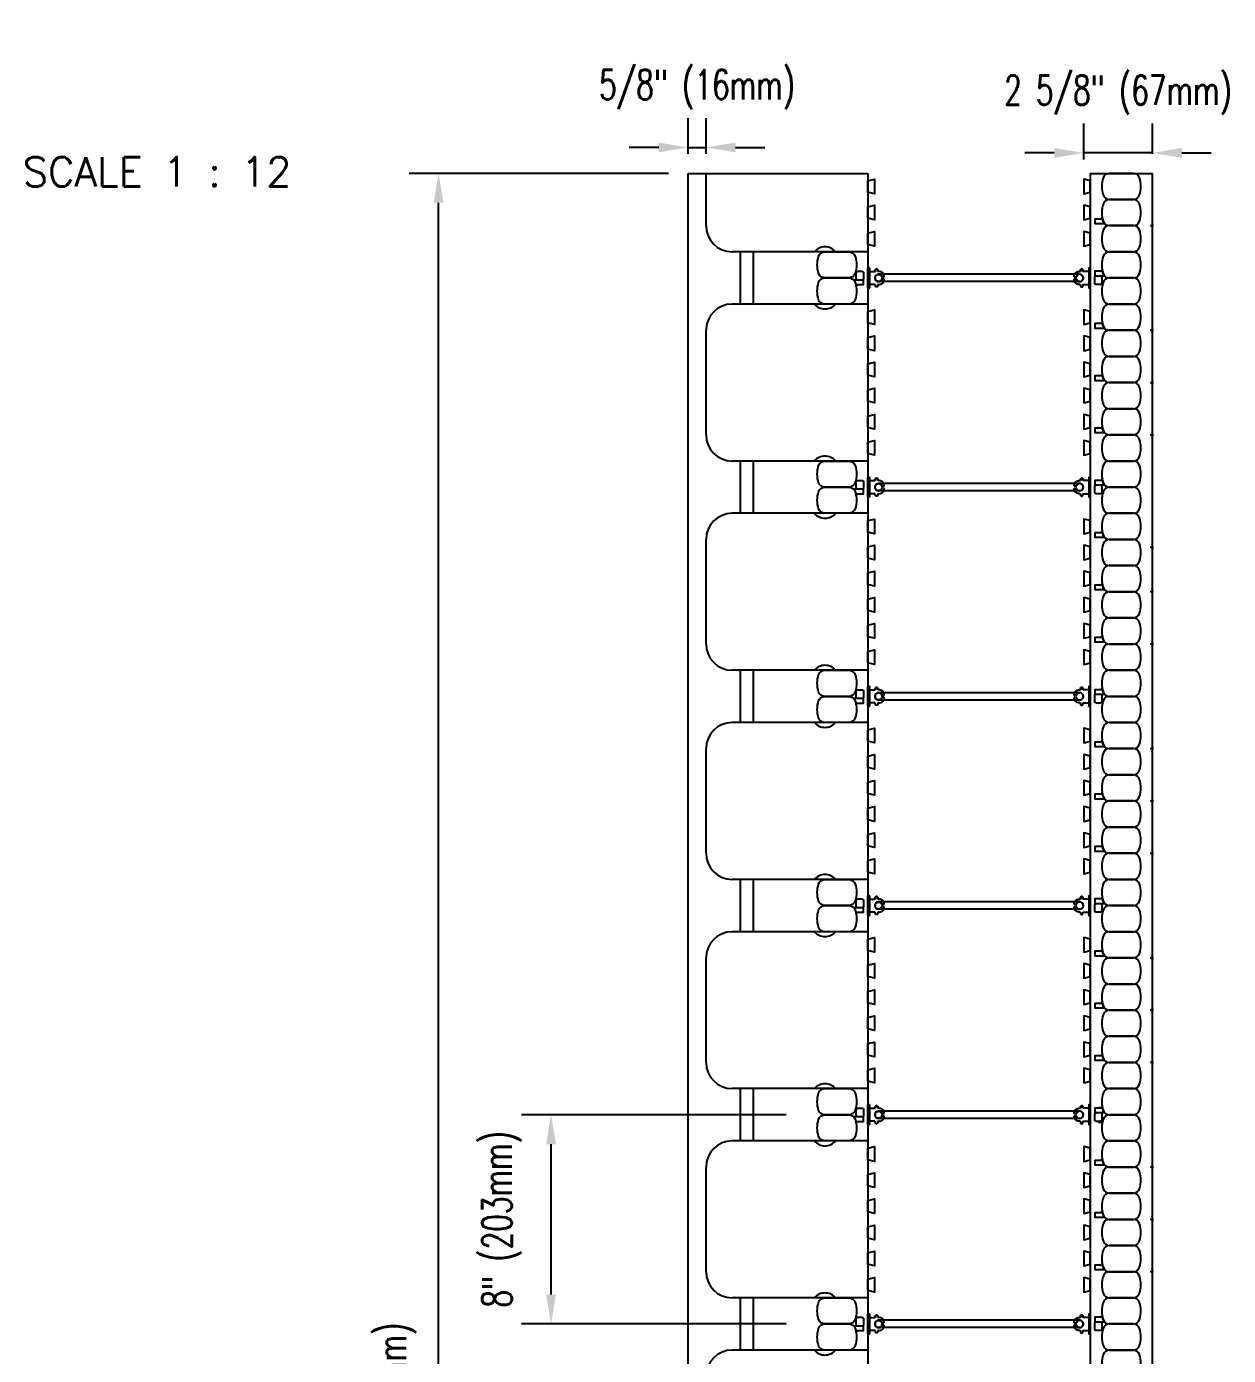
# Model space of a CAD drawing. Header units: inches. Extents: x 201 to 320, y 92 to 194.
# Drawn here: x 274.3 to 320.3, y 142.9 to 193.7 of the extents above; entities that cross this region are included whole.
import ezdxf

# ---------------------------------------------------------------- set-up
doc = ezdxf.new("R2010")
doc.units = ezdxf.units.IN
doc.header["$MEASUREMENT"] = 0
for name, color, linetype in [('HATCH', 12, 'Continuous'), ('line25', 2, 'Continuous'), ('LINE50', 5, 'Continuous'), ('LINE9', 9, 'Continuous'), ('TEXT', 4, 'Continuous')]:
    doc.layers.add(name, color=color, linetype=linetype)
doc.styles.add('DIM', font='romans.shx', dxfattribs={"width": 0.7})
doc.styles.add('ROMANS', font='romans.shx', dxfattribs={"height": 0.75})
doc.dimstyles.new('ext_12', dxfattribs={"dimscale": 12, "dimtxt": 0.09375, "dimasz": 0.09375, "dimexe": 0.09375, "dimexo": 0.0625, "dimgap": 0.0625, "dimtad": 1, "dimdec": 1, "dimzin": 2, "dimdsep": 46, "dimlunit": 4, "dimtxsty": 'DIM', "dimcen": 0.09, "dimdle": 0.09375, "dimclrt": 4, "dimadec": 0, "dimazin": 0, "dimtfac": 1, "dimtdec": 1, "dimtmove": 2, "dimatfit": 3, "dimfxl": 1, "dimfrac": 2, "dimtolj": 1, "dimtzin": 0, "dimarcsym": 0})

# ---------------------------------------------------------------- blocks, each defined once
blk = doc.blocks.new('*D24')
at = {"layer": 'Defpoints', "color": 0, "transparency": 16777216}
for p in [(300.287, 189.068), (299.6, 188.077), (300.287, 188.077)]:
    blk.add_point(p, dxfattribs=at)
at = {"layer": 'TEXT', "color": 0, "lineweight": -2, "transparency": 16777216}
for p, q in [((299.6, 188.827), (299.6, 190.193)), ((300.287, 188.827), (300.287, 190.193)), ((298.475, 189.068), (297.35, 189.068)), ((299.6, 189.068), (300.287, 189.068)), ((301.412, 189.068), (302.537, 189.068))]:
    blk.add_line(p, q, dxfattribs=at)
at = {"layer": 'TEXT', "color": 0, "transparency": 16777216}
for points in [[(298.475, 189.255), (298.475, 188.88), (299.6, 189.068)], [(301.412, 189.255), (301.412, 188.88), (300.287, 189.068)]]:
    blk.add_solid(points, dxfattribs=at)
at = {"layer": 'TEXT', "color": 4, "transparency": 16777216, "insert": (299.943, 191.282), "char_height": 1.125, "attachment_point": 5, "style": 'DIM'}
blk.add_mtext('\\A1;5/8" (16mm)', dxfattribs=at)
blk = doc.blocks.new('*D25')
at = {"layer": 'Defpoints', "color": 0, "transparency": 16777216}
for p in [(314.725, 188.858), (317.35, 188.077), (314.725, 187.859)]:
    blk.add_point(p, dxfattribs=at)
at = {"layer": 'TEXT', "color": 0, "lineweight": -2, "transparency": 16777216}
for p, q in [((314.725, 188.609), (314.725, 189.983)), ((317.35, 188.827), (317.35, 189.983)), ((313.6, 188.858), (312.475, 188.858)), ((317.35, 188.858), (314.725, 188.858)), ((318.475, 188.858), (319.6, 188.858))]:
    blk.add_line(p, q, dxfattribs=at)
at = {"layer": 'TEXT', "color": 0, "transparency": 16777216}
for points in [[(313.6, 189.046), (313.6, 188.671), (314.725, 188.858)], [(318.475, 189.046), (318.475, 188.671), (317.35, 188.858)]]:
    blk.add_solid(points, dxfattribs=at)
at = {"layer": 'TEXT', "color": 4, "transparency": 16777216, "insert": (316.037, 191.073), "char_height": 1.125, "attachment_point": 5, "style": 'DIM'}
blk.add_mtext('\\A1;2 5/8" (67mm)', dxfattribs=at)
blk = doc.blocks.new('*D26')
at = {"layer": 'Defpoints', "color": 0, "transparency": 16777216}
for p in [(290.057, 188.077), (299.6, 188.077), (299.6, 92.077)]:
    blk.add_point(p, dxfattribs=at)
at = {"layer": 'TEXT', "color": 0, "lineweight": -2, "transparency": 16777216}
for p, q in [((298.85, 188.077), (288.932, 188.077)), ((290.057, 93.202), (290.057, 186.952)), ((298.85, 92.077), (288.932, 92.077))]:
    blk.add_line(p, q, dxfattribs=at)
at = {"layer": 'TEXT', "color": 0, "transparency": 16777216}
for points in [[(289.869, 186.952), (290.244, 186.952), (290.057, 188.077)], [(289.869, 93.202), (290.244, 93.202), (290.057, 92.077)]]:
    blk.add_solid(points, dxfattribs=at)
at = {"layer": 'TEXT', "color": 4, "transparency": 16777216, "insert": (288.45, 140.077), "char_height": 1.125, "attachment_point": 5, "rotation": 90, "style": 'DIM'}
blk.add_mtext('\\A1;96" (2438mm)', dxfattribs=at)
blk = doc.blocks.new('*D20')
at = {"layer": 'Defpoints', "color": 0, "transparency": 16777216}
for p in [(294.359, 152.077), (304.1, 152.077), (304.1, 144.077)]:
    blk.add_point(p, dxfattribs=at)
at = {"layer": 'TEXT', "color": 0, "lineweight": -2, "transparency": 16777216}
for p, q in [((303.35, 152.077), (293.234, 152.077)), ((294.359, 145.202), (294.359, 150.952)), ((303.35, 144.077), (293.234, 144.077))]:
    blk.add_line(p, q, dxfattribs=at)
at = {"layer": 'TEXT', "color": 0, "transparency": 16777216}
for points in [[(294.172, 150.952), (294.547, 150.952), (294.359, 152.077)], [(294.172, 145.202), (294.547, 145.202), (294.359, 144.077)]]:
    blk.add_solid(points, dxfattribs=at)
at = {"layer": 'TEXT', "color": 4, "transparency": 16777216, "insert": (292.478, 148.077), "char_height": 1.125, "attachment_point": 5, "rotation": 90, "style": 'DIM'}
blk.add_mtext('\\A1;8" (203mm)', dxfattribs=at)
blk = doc.blocks.new('WEB_CENTRE_TOP')
for p, q in [((-0.141, 0), (-0.141, 7.688)), ((0.141, 0), (0.141, 7.688))]:
    blk.add_line(p, q)
for centre in [(0, 7.688), (0, 0)]:
    blk.add_circle(centre, 0.141)
blk = doc.blocks.new('Connector')
blk.add_point((0.271, 0))
at = {"layer": 'LINE9'}
for p, q in [((0, 0.375), (0, -0.375)), ((0.062, -0.375), (0.062, 0.375)), ((0.281, 0.25), (0.062, 0.25))]:
    blk.add_line(p, q, dxfattribs=at)
for points, weights in [([(0.007, 0.375), (0.004, 0.375), (0, 0.375)], [1, 0.972587069138, 0.950305488115]), ([(0.327, 0.343), (0.308, 0.343), (0.281, 0.317), (0.281, 0.297)], [1, 0.85355339, 0.85355339, 1]), ([(0.328, 0.343), (0.327, 0.343), (0.327, 0.343)], [1, 0.70710678, 1]), ([(0.375, 0.297), (0.375, 0.317), (0.348, 0.343), (0.329, 0.343)], [1, 0.85355339, 0.85355339, 1]), ([(0.406, 0.25), (0.546, 0.25), (0.619, 0.131)], [0.958404415409, 0.794674173519, 0.864651571113]), ([(0.619, 0.052), (0.612, 0.049), (0.604, 0.049)], [0.83615024178, 0.892081430621, 1]), ([(0, -0.375), (0.004, -0.375), (0.007, -0.375)], [0.950305488115, 0.972587069138, 1]), ([(0.281, -0.297), (0.281, -0.317), (0.308, -0.343), (0.327, -0.343)], [1, 0.85355339, 0.85355339, 1]), ([(0.327, -0.343), (0.281, -0.343), (0.281, -0.297)], [1, 0.70710678, 1]), ([(0.329, -0.343), (0.348, -0.343), (0.375, -0.317), (0.375, -0.297)], [1, 0.85355339, 0.85355339, 1]), ([(0.375, -0.297), (0.375, -0.343), (0.329, -0.343)], [1, 0.70710678, 1]), ([(0.619, -0.131), (0.546, -0.25), (0.406, -0.25)], [0.864651574428, 0.794674169686, 0.958404415195]), ([(0.604, -0.049), (0.612, -0.049), (0.619, -0.052)], [1, 0.89208144177, 0.836150253337])]:
    blk.add_rational_spline(points, weights, degree=2, dxfattribs=at)
for points, degree in [([(0, 0.375), (0.002, 0.375), (0.005, 0.375), (0.007, 0.375)], 3), ([(0.007, 0.375), (0.021, 0.375), (0.051, 0.375), (0.062, 0.375), (0.062, 0.375)], 3), ([(0.281, 0.25), (0.281, 0.297)], 1), ([(0.327, 0.343), (0.327, 0.343), (0.328, 0.343), (0.328, 0.343)], 3), ([(0.328, 0.343), (0.329, 0.343), (0.329, 0.343), (0.329, 0.343)], 3), ([(0.375, 0.25), (0.375, 0.297)], 1), ([(0.406, 0.25), (0.375, 0.25)], 1), ([(0.406, 0.25), (0.406, 0.25)], 1), ([(0.406, 0.25), (0.406, 0.25)], 1), ([(0.406, 0.25), (0.406, 0.25)], 1), ([(0.406, 0.25), (0.406, 0.25)], 1), ([(0.406, 0.25), (0.406, 0.25)], 1), ([(0.406, 0.25), (0.406, 0.25)], 1), ([(0.406, 0.25), (0.406, 0.25)], 1), ([(0.406, 0.25), (0.406, 0.25)], 1), ([(0.406, 0.25), (0.406, 0.25)], 1), ([(0.406, 0.25), (0.406, 0.25)], 1), ([(0.406, 0.25), (0.406, 0.25)], 1), ([(0.406, 0.25), (0.406, 0.25)], 1), ([(0.406, 0.25), (0.406, 0.25)], 1), ([(0.406, 0.25), (0.406, 0.25)], 1), ([(0.406, 0.25), (0.406, 0.25)], 1), ([(0.406, 0.25), (0.406, 0.25)], 1), ([(0.406, 0.25), (0.406, 0.25)], 1), ([(0.406, 0.25), (0.406, 0.25)], 1), ([(0.406, 0.25), (0.406, 0.25)], 1), ([(0.406, 0.25), (0.406, 0.25)], 1), ([(0.406, 0.25), (0.406, 0.25)], 1), ([(0.406, 0.25), (0.406, 0.25)], 1), ([(0.406, 0.25), (0.406, 0.25)], 1), ([(0.406, 0.25), (0.406, 0.25)], 1), ([(0.604, 0.049), (0.532, 0.049)], 1), ([(0.532, 0.049), (0.532, 0.049)], 1), ([(0.532, 0.049), (0.532, 0.049)], 1), ([(0.532, 0.049), (0.532, 0.049)], 1), ([(0.532, 0.049), (0.532, 0.049)], 1), ([(0.532, 0.049), (0.532, 0.049)], 1), ([(0.532, 0.049), (0.532, 0.049)], 1), ([(0.532, 0.049), (0.532, 0.049)], 1), ([(0.532, 0.049), (0.532, 0.049)], 1), ([(0.532, 0.049), (0.532, 0.049)], 1), ([(0.532, 0.049), (0.532, 0.049)], 1), ([(0.604, 0.049), (0.609, 0.049), (0.614, 0.05), (0.619, 0.052)], 3), ([(0.604, 0.049), (0.604, 0.049)], 1), ([(0.604, 0.049), (0.604, 0.049)], 1), ([(0.604, 0.049), (0.604, 0.049)], 1), ([(0.604, 0.049), (0.604, 0.049)], 1), ([(0.619, 0.131), (0.619, 0.052)], 1), ([(0.619, 0.131), (0.619, 0.131)], 1), ([(0.619, 0.131), (0.619, 0.131)], 1), ([(0.619, 0.131), (0.619, 0.131)], 1), ([(0.619, 0.131), (0.619, 0.131)], 1), ([(0.007, -0.375), (0.005, -0.375), (0.002, -0.375), (0, -0.375)], 3), ([(0.062, -0.375), (0.062, -0.375), (0.051, -0.375), (0.021, -0.375), (0.007, -0.375)], 3), ([(0.062, -0.25), (0.281, -0.25)], 1), ([(0.281, -0.297), (0.281, -0.25)], 1), ([(0.281, -0.25), (0.281, -0.297)], 1), ([(0.328, -0.343), (0.328, -0.343), (0.327, -0.343), (0.327, -0.343)], 3), ([(0.329, -0.343), (0.329, -0.343), (0.329, -0.343), (0.328, -0.343)], 3), ([(0.375, -0.25), (0.375, -0.297)], 1), ([(0.375, -0.297), (0.375, -0.25)], 1), ([(0.406, -0.25), (0.375, -0.25)], 1), ([(0.406, -0.25), (0.406, -0.25)], 1), ([(0.406, -0.25), (0.406, -0.25)], 1), ([(0.406, -0.25), (0.406, -0.25)], 1), ([(0.406, -0.25), (0.406, -0.25)], 1), ([(0.406, -0.25), (0.406, -0.25)], 1), ([(0.406, -0.25), (0.406, -0.25)], 1), ([(0.406, -0.25), (0.406, -0.25)], 1), ([(0.406, -0.25), (0.406, -0.25)], 1), ([(0.406, -0.25), (0.406, -0.25)], 1), ([(0.406, -0.25), (0.406, -0.25)], 1), ([(0.406, -0.25), (0.406, -0.25)], 1), ([(0.532, -0.049), (0.604, -0.049)], 1), ([(0.604, -0.049), (0.58, -0.049), (0.556, -0.049), (0.532, -0.049)], 3), ([(0.532, -0.049), (0.532, -0.049)], 1), ([(0.532, -0.049), (0.532, -0.049)], 1), ([(0.532, -0.049), (0.532, -0.049)], 1), ([(0.532, -0.049), (0.532, -0.049)], 1), ([(0.619, -0.052), (0.614, -0.05), (0.609, -0.049), (0.604, -0.049)], 3), ([(0.604, -0.049), (0.604, -0.049)], 1), ([(0.604, -0.049), (0.604, -0.049)], 1), ([(0.604, -0.049), (0.604, -0.049)], 1), ([(0.604, -0.049), (0.604, -0.049)], 1), ([(0.604, -0.049), (0.604, -0.049)], 1), ([(0.604, -0.049), (0.604, -0.049)], 1), ([(0.604, -0.049), (0.604, -0.049)], 1), ([(0.604, -0.049), (0.604, -0.049)], 1), ([(0.619, -0.052), (0.619, -0.131)], 1), ([(0.619, -0.131), (0.619, -0.131)], 1), ([(0.619, -0.131), (0.619, -0.131)], 1), ([(0.619, -0.131), (0.619, -0.131)], 1), ([(0.619, -0.131), (0.619, -0.131)], 1)]:
    blk.add_open_spline(points, degree=degree, dxfattribs=at)
for points, weights, knots in [([(0.062, 0.375), (0.062, 0.375), (0.046, 0.375), (0.03, 0.375), (0.007, 0.375)], [0.868718858569, 0.861102746415, 1, 0.861102734288, 0.868718859898], [0, 0, 0, 0.5, 0.5, 1, 1, 1]), ([(0.532, 0.049), (0.472, 0.203), (0.333, 0.113), (0.157, 0), (0.333, -0.113), (0.472, -0.203), (0.532, -0.049)], [0.899508922286, 0.599718215298, 1, 0.54226024, 1, 0.599718224335, 0.899508908749], [0, 0, 0, 0.318112, 0.318112, 0.681888, 0.681888, 1, 1, 1]), ([(0.007, -0.375), (0.03, -0.375), (0.046, -0.375), (0.062, -0.375), (0.062, -0.375)], [0.868718859319, 0.861102739573, 1, 0.861102742958, 0.868718858948], [0, 0, 0, 0.5, 0.5, 1, 1, 1])]:
    blk.add_rational_spline(points, weights, degree=2, knots=knots, dxfattribs=at)

msp = doc.modelspace()

# ---------------------------------------------------------------- linework, layer by layer
at = {"layer": 'HATCH'}
for p, q in [((301.6, 183.077), (301.6, 185.077)), ((302.1, 183.077), (302.1, 185.077)), ((301.6, 175.077), (301.6, 177.077)), ((302.1, 175.077), (302.1, 177.077)), ((301.6, 167.077), (301.6, 169.077)), ((302.1, 167.077), (302.1, 169.077)), ((301.6, 159.077), (301.6, 161.077)), ((302.1, 159.077), (302.1, 161.077)), ((301.6, 151.077), (301.6, 153.077)), ((302.1, 151.077), (302.1, 153.077)), ((301.6, 143.077), (301.6, 145.077)), ((302.1, 143.077), (302.1, 145.077))]:
    msp.add_line(p, q, dxfattribs=at)
at = {"layer": 'line25'}
for p, q in [((300.287, 186.077), (300.287, 188.077)), ((306.475, 188.077), (306.475, 140.077)), ((314.975, 188.077), (314.975, 140.077)), ((306.475, 185.077), (301.287, 185.077)), ((306.475, 183.077), (301.287, 183.077)), ((300.287, 178.077), (300.287, 182.077)), ((306.475, 177.077), (301.287, 177.077)), ((306.475, 175.077), (301.287, 175.077)), ((300.287, 170.077), (300.287, 174.077)), ((306.475, 169.077), (301.287, 169.077)), ((306.475, 167.077), (301.287, 167.077)), ((300.287, 162.077), (300.287, 166.077)), ((306.475, 161.077), (301.287, 161.077)), ((306.475, 159.077), (301.287, 159.077)), ((300.287, 154.077), (300.287, 158.077)), ((306.475, 153.077), (301.287, 153.077)), ((306.475, 151.077), (301.287, 151.077)), ((300.287, 146.077), (300.287, 150.077)), ((306.475, 145.077), (301.287, 145.077)), ((306.475, 143.077), (301.287, 143.077))]:
    msp.add_line(p, q, dxfattribs=at)
for points in [[(306.475, 187.796), (306.725, 187.859), (306.725, 187.296), (306.475, 187.359)], [(314.975, 187.796), (314.725, 187.859), (314.725, 187.296), (314.975, 187.359)], [(306.475, 186.796), (306.725, 186.859), (306.725, 186.296), (306.475, 186.359)], [(314.975, 186.796), (314.725, 186.859), (314.725, 186.296), (314.975, 186.359)], [(306.475, 185.796), (306.725, 185.859), (306.725, 185.296), (306.475, 185.359)], [(314.975, 185.796), (314.725, 185.859), (314.725, 185.296), (314.975, 185.359)], [(306.475, 182.796), (306.725, 182.859), (306.725, 182.296), (306.475, 182.359)], [(314.975, 182.796), (314.725, 182.859), (314.725, 182.296), (314.975, 182.359)], [(306.475, 181.796), (306.725, 181.859), (306.725, 181.296), (306.475, 181.359)], [(314.975, 181.796), (314.725, 181.859), (314.725, 181.296), (314.975, 181.359)], [(306.475, 180.796), (306.725, 180.859), (306.725, 180.296), (306.475, 180.359)], [(314.975, 180.796), (314.725, 180.859), (314.725, 180.296), (314.975, 180.359)], [(306.475, 179.796), (306.725, 179.859), (306.725, 179.296), (306.475, 179.359)], [(314.975, 179.796), (314.725, 179.859), (314.725, 179.296), (314.975, 179.359)], [(306.475, 178.796), (306.725, 178.859), (306.725, 178.296), (306.475, 178.359)], [(314.975, 178.796), (314.725, 178.859), (314.725, 178.296), (314.975, 178.359)], [(306.475, 177.796), (306.725, 177.859), (306.725, 177.296), (306.475, 177.359)], [(314.975, 177.796), (314.725, 177.859), (314.725, 177.296), (314.975, 177.359)], [(306.475, 174.796), (306.725, 174.859), (306.725, 174.296), (306.475, 174.359)], [(314.975, 174.796), (314.725, 174.859), (314.725, 174.296), (314.975, 174.359)], [(306.475, 173.796), (306.725, 173.859), (306.725, 173.296), (306.475, 173.359)], [(314.975, 173.796), (314.725, 173.859), (314.725, 173.296), (314.975, 173.359)], [(306.475, 172.796), (306.725, 172.859), (306.725, 172.296), (306.475, 172.359)], [(314.975, 172.796), (314.725, 172.859), (314.725, 172.296), (314.975, 172.359)], [(306.475, 171.796), (306.725, 171.859), (306.725, 171.296), (306.475, 171.359)], [(314.975, 171.796), (314.725, 171.859), (314.725, 171.296), (314.975, 171.359)], [(306.475, 170.796), (306.725, 170.859), (306.725, 170.296), (306.475, 170.359)], [(314.975, 170.796), (314.725, 170.859), (314.725, 170.296), (314.975, 170.359)], [(306.475, 169.796), (306.725, 169.859), (306.725, 169.296), (306.475, 169.359)], [(314.975, 169.796), (314.725, 169.859), (314.725, 169.296), (314.975, 169.359)], [(306.475, 166.796), (306.725, 166.859), (306.725, 166.296), (306.475, 166.359)], [(314.975, 166.796), (314.725, 166.859), (314.725, 166.296), (314.975, 166.359)], [(306.475, 165.796), (306.725, 165.859), (306.725, 165.296), (306.475, 165.359)], [(314.975, 165.796), (314.725, 165.859), (314.725, 165.296), (314.975, 165.359)], [(306.475, 164.796), (306.725, 164.859), (306.725, 164.296), (306.475, 164.359)], [(314.975, 164.796), (314.725, 164.859), (314.725, 164.296), (314.975, 164.359)], [(306.475, 163.796), (306.725, 163.859), (306.725, 163.296), (306.475, 163.359)], [(314.975, 163.796), (314.725, 163.859), (314.725, 163.296), (314.975, 163.359)], [(306.475, 162.796), (306.725, 162.859), (306.725, 162.296), (306.475, 162.359)], [(314.975, 162.796), (314.725, 162.859), (314.725, 162.296), (314.975, 162.359)], [(306.475, 161.796), (306.725, 161.859), (306.725, 161.296), (306.475, 161.359)], [(314.975, 161.796), (314.725, 161.859), (314.725, 161.296), (314.975, 161.359)], [(306.475, 158.796), (306.725, 158.859), (306.725, 158.296), (306.475, 158.359)], [(314.975, 158.796), (314.725, 158.859), (314.725, 158.296), (314.975, 158.359)], [(306.475, 157.796), (306.725, 157.859), (306.725, 157.296), (306.475, 157.359)], [(314.975, 157.796), (314.725, 157.859), (314.725, 157.296), (314.975, 157.359)], [(306.475, 156.796), (306.725, 156.859), (306.725, 156.296), (306.475, 156.359)], [(314.975, 156.796), (314.725, 156.859), (314.725, 156.296), (314.975, 156.359)], [(306.475, 155.796), (306.725, 155.859), (306.725, 155.296), (306.475, 155.359)], [(314.975, 155.796), (314.725, 155.859), (314.725, 155.296), (314.975, 155.359)], [(306.475, 154.796), (306.725, 154.859), (306.725, 154.296), (306.475, 154.359)], [(314.975, 154.796), (314.725, 154.859), (314.725, 154.296), (314.975, 154.359)], [(306.475, 153.796), (306.725, 153.859), (306.725, 153.296), (306.475, 153.359)], [(314.975, 153.796), (314.725, 153.859), (314.725, 153.296), (314.975, 153.359)], [(306.475, 150.796), (306.725, 150.859), (306.725, 150.296), (306.475, 150.359)], [(314.975, 150.796), (314.725, 150.859), (314.725, 150.296), (314.975, 150.359)], [(306.475, 149.796), (306.725, 149.859), (306.725, 149.296), (306.475, 149.359)], [(314.975, 149.796), (314.725, 149.859), (314.725, 149.296), (314.975, 149.359)], [(306.475, 148.796), (306.725, 148.859), (306.725, 148.296), (306.475, 148.359)], [(314.975, 148.796), (314.725, 148.859), (314.725, 148.296), (314.975, 148.359)], [(306.475, 147.796), (306.725, 147.859), (306.725, 147.296), (306.475, 147.359)], [(314.975, 147.796), (314.725, 147.859), (314.725, 147.296), (314.975, 147.359)], [(306.475, 146.796), (306.725, 146.859), (306.725, 146.296), (306.475, 146.359)], [(314.975, 146.796), (314.725, 146.859), (314.725, 146.296), (314.975, 146.359)], [(306.475, 145.796), (306.725, 145.859), (306.725, 145.296), (306.475, 145.359)], [(314.975, 145.796), (314.725, 145.859), (314.725, 145.296), (314.975, 145.359)]]:
    msp.add_lwpolyline(points, close=True, dxfattribs=at)
for centre, start, end in [((301.287, 186.077), 180, 270), ((301.287, 182.077), 90, 180), ((301.287, 178.077), 180, 270), ((301.287, 174.077), 90, 180), ((301.287, 170.077), 180, 270), ((301.287, 166.077), 90, 180), ((301.287, 162.077), 180, 270), ((301.287, 158.077), 90, 180), ((301.287, 154.077), 180, 270), ((301.287, 150.077), 90, 180), ((301.287, 146.077), 180, 270), ((301.287, 142.077), 90, 180)]:
    msp.add_arc(centre, 1, start, end, dxfattribs=at)
at = {"layer": 'LINE50'}
for p, q in [((299.6, 140.077), (299.6, 188.077)), ((299.6, 188.077), (306.475, 188.077)), ((314.975, 188.077), (317.35, 188.077)), ((317.35, 140.077), (317.35, 188.077))]:
    msp.add_line(p, q, dxfattribs=at)
at = {"layer": 'LINE9'}
for p, q in [((315.284, 152.36), (315.467, 152.36)), ((315.284, 151.795), (315.467, 151.795))]:
    msp.add_line(p, q, dxfattribs=at)
for points in [[(315.464, 187.904, 0.157671), (315.464, 187.25, 0.325305), (315.701, 187.077), (316.623, 187.077, 0.325305), (316.86, 187.25, 0.157671), (316.86, 187.904, 0.325305), (316.623, 188.077), (315.701, 188.077, 0.325305)], [(315.464, 186.904, 0.157671), (315.464, 186.25, 0.325305), (315.701, 186.077), (316.623, 186.077, 0.325305), (316.86, 186.25, 0.157671), (316.86, 186.904, 0.325305), (316.623, 187.077), (315.701, 187.077, 0.325305)], [(315.464, 186.25, -0.037267), (315.426, 186.404, -0.463036), (315.365, 186.331), (315.143, 186.331), (315.143, 186.161), (315.489, 186.161, -0.189002), (315.532, 186.144, -0.128407)], [(315.464, 185.904, 0.157671), (315.464, 185.25, 0.325305), (315.701, 185.077), (316.623, 185.077, 0.325305), (316.86, 185.25, 0.157671), (316.86, 185.904, 0.325305), (316.623, 186.077), (315.701, 186.077, 0.325305)], [(305.985, 184.904, -0.157671), (305.985, 184.25, -0.325305), (305.748, 184.077), (304.826, 184.077, -0.325305), (304.589, 184.25, -0.157671), (304.589, 184.904, -0.325305), (304.826, 185.077), (305.748, 185.077, -0.325305)], [(315.464, 184.904, 0.157671), (315.464, 184.25, 0.325305), (315.701, 184.077), (316.623, 184.077, 0.325305), (316.86, 184.25, 0.157671), (316.86, 184.904, 0.325305), (316.623, 185.077), (315.701, 185.077, 0.325305)], [(305.985, 183.904, -0.157671), (305.985, 183.25, -0.325305), (305.748, 183.077), (304.826, 183.077, -0.325305), (304.589, 183.25, -0.157671), (304.589, 183.904, -0.325305), (304.826, 184.077), (305.748, 184.077, -0.325305)], [(305.985, 183.904, -0.037267), (306.023, 183.751, -0.463036), (306.084, 183.823), (306.306, 183.823), (306.306, 183.994), (305.96, 183.994, -0.189002), (305.918, 184.011, -0.128407)], [(306.306, 184.269), (306.306, 184.057, -0.414214), (306.244, 183.994), (306.091, 183.994, -0.414214), (306.029, 184.057), (306.029, 184.269, -0.414214), (306.091, 184.331), (306.244, 184.331, -0.414214)], [(315.464, 184.25, -0.037267), (315.426, 184.404, -0.463036), (315.365, 184.331), (315.143, 184.331), (315.143, 184.161), (315.489, 184.161, -0.189002), (315.532, 184.144, -0.128407)], [(315.358, 184.161, -0.414214), (315.42, 184.098), (315.42, 183.886, -0.414214), (315.358, 183.823), (315.205, 183.823, -0.414214), (315.143, 183.886), (315.143, 184.098, -0.414214), (315.205, 184.161)], [(315.464, 183.904, 0.157671), (315.464, 183.25, 0.325305), (315.701, 183.077), (316.623, 183.077, 0.325305), (316.86, 183.25, 0.157671), (316.86, 183.904, 0.325305), (316.623, 184.077), (315.701, 184.077, 0.325305)], [(315.464, 182.904, 0.157671), (315.464, 182.25, 0.325305), (315.701, 182.077), (316.623, 182.077, 0.325305), (316.86, 182.25, 0.157671), (316.86, 182.904, 0.325305), (316.623, 183.077), (315.701, 183.077, 0.325305)], [(315.464, 182.25, -0.037267), (315.426, 182.404, -0.463036), (315.365, 182.331), (315.143, 182.331), (315.143, 182.161), (315.489, 182.161, -0.189002), (315.532, 182.144, -0.128407)], [(315.464, 181.904, 0.157671), (315.464, 181.25, 0.325305), (315.701, 181.077), (316.623, 181.077, 0.325305), (316.86, 181.25, 0.157671), (316.86, 181.904, 0.325305), (316.623, 182.077), (315.701, 182.077, 0.325305)], [(315.464, 180.904, 0.157671), (315.464, 180.25, 0.325305), (315.701, 180.077), (316.623, 180.077, 0.325305), (316.86, 180.25, 0.157671), (316.86, 180.904, 0.325305), (316.623, 181.077), (315.701, 181.077, 0.325305)], [(315.464, 180.25, -0.037267), (315.426, 180.404, -0.463036), (315.365, 180.331), (315.143, 180.331), (315.143, 180.161), (315.489, 180.161, -0.189002), (315.532, 180.144, -0.128407)], [(315.464, 179.904, 0.157671), (315.464, 179.25, 0.325305), (315.701, 179.077), (316.623, 179.077, 0.325305), (316.86, 179.25, 0.157671), (316.86, 179.904, 0.325305), (316.623, 180.077), (315.701, 180.077, 0.325305)], [(315.464, 178.904, 0.157671), (315.464, 178.25, 0.325305), (315.701, 178.077), (316.623, 178.077, 0.325305), (316.86, 178.25, 0.157671), (316.86, 178.904, 0.325305), (316.623, 179.077), (315.701, 179.077, 0.325305)], [(315.464, 178.25, -0.037267), (315.426, 178.404, -0.463036), (315.365, 178.331), (315.143, 178.331), (315.143, 178.161), (315.489, 178.161, -0.189002), (315.532, 178.144, -0.128407)], [(315.464, 177.904, 0.157671), (315.464, 177.25, 0.325305), (315.701, 177.077), (316.623, 177.077, 0.325305), (316.86, 177.25, 0.157671), (316.86, 177.904, 0.325305), (316.623, 178.077), (315.701, 178.077, 0.325305)], [(305.985, 176.904, -0.157671), (305.985, 176.25, -0.325305), (305.748, 176.077), (304.826, 176.077, -0.325305), (304.589, 176.25, -0.157671), (304.589, 176.904, -0.325305), (304.826, 177.077), (305.748, 177.077, -0.325305)], [(315.464, 176.904, 0.157671), (315.464, 176.25, 0.325305), (315.701, 176.077), (316.623, 176.077, 0.325305), (316.86, 176.25, 0.157671), (316.86, 176.904, 0.325305), (316.623, 177.077), (315.701, 177.077, 0.325305)], [(306.306, 176.269), (306.306, 176.057, -0.414214), (306.244, 175.994), (306.091, 175.994, -0.414214), (306.029, 176.057), (306.029, 176.269, -0.414214), (306.091, 176.331), (306.244, 176.331, -0.414214)], [(315.464, 176.25, -0.037267), (315.426, 176.404, -0.463036), (315.365, 176.331), (315.143, 176.331), (315.143, 176.161), (315.489, 176.161, -0.189002), (315.532, 176.144, -0.128407)], [(305.985, 175.904, -0.157671), (305.985, 175.25, -0.325305), (305.748, 175.077), (304.826, 175.077, -0.325305), (304.589, 175.25, -0.157671), (304.589, 175.904, -0.325305), (304.826, 176.077), (305.748, 176.077, -0.325305)], [(305.985, 175.904, -0.037267), (306.023, 175.751, -0.463036), (306.084, 175.823), (306.306, 175.823), (306.306, 175.994), (305.96, 175.994, -0.189002), (305.918, 176.011, -0.128407)], [(315.358, 176.161, -0.414214), (315.42, 176.098), (315.42, 175.886, -0.414214), (315.358, 175.823), (315.205, 175.823, -0.414214), (315.143, 175.886), (315.143, 176.098, -0.414214), (315.205, 176.161)], [(315.464, 175.904, 0.157671), (315.464, 175.25, 0.325305), (315.701, 175.077), (316.623, 175.077, 0.325305), (316.86, 175.25, 0.157671), (316.86, 175.904, 0.325305), (316.623, 176.077), (315.701, 176.077, 0.325305)], [(315.464, 174.904, 0.157671), (315.464, 174.25, 0.325305), (315.701, 174.077), (316.623, 174.077, 0.325305), (316.86, 174.25, 0.157671), (316.86, 174.904, 0.325305), (316.623, 175.077), (315.701, 175.077, 0.325305)], [(315.464, 174.25, -0.037267), (315.426, 174.404, -0.463036), (315.365, 174.331), (315.143, 174.331), (315.143, 174.161), (315.489, 174.161, -0.189002), (315.532, 174.144, -0.128407)], [(315.464, 173.904, 0.157671), (315.464, 173.25, 0.325305), (315.701, 173.077), (316.623, 173.077, 0.325305), (316.86, 173.25, 0.157671), (316.86, 173.904, 0.325305), (316.623, 174.077), (315.701, 174.077, 0.325305)], [(315.464, 172.904, 0.157671), (315.464, 172.25, 0.325305), (315.701, 172.077), (316.623, 172.077, 0.325305), (316.86, 172.25, 0.157671), (316.86, 172.904, 0.325305), (316.623, 173.077), (315.701, 173.077, 0.325305)], [(315.464, 172.25, -0.037267), (315.426, 172.404, -0.463036), (315.365, 172.331), (315.143, 172.331), (315.143, 172.161), (315.489, 172.161, -0.189002), (315.532, 172.144, -0.128407)], [(315.464, 171.904, 0.157671), (315.464, 171.25, 0.325305), (315.701, 171.077), (316.623, 171.077, 0.325305), (316.86, 171.25, 0.157671), (316.86, 171.904, 0.325305), (316.623, 172.077), (315.701, 172.077, 0.325305)], [(315.464, 170.904, 0.157671), (315.464, 170.25, 0.325305), (315.701, 170.077), (316.623, 170.077, 0.325305), (316.86, 170.25, 0.157671), (316.86, 170.904, 0.325305), (316.623, 171.077), (315.701, 171.077, 0.325305)], [(315.464, 170.25, -0.037267), (315.426, 170.404, -0.463036), (315.365, 170.331), (315.143, 170.331), (315.143, 170.161), (315.489, 170.161, -0.189002), (315.532, 170.144, -0.128407)], [(315.464, 169.904, 0.157671), (315.464, 169.25, 0.325305), (315.701, 169.077), (316.623, 169.077, 0.325305), (316.86, 169.25, 0.157671), (316.86, 169.904, 0.325305), (316.623, 170.077), (315.701, 170.077, 0.325305)], [(305.985, 168.904, -0.157671), (305.985, 168.25, -0.325305), (305.748, 168.077), (304.826, 168.077, -0.325305), (304.589, 168.25, -0.157671), (304.589, 168.904, -0.325305), (304.826, 169.077), (305.748, 169.077, -0.325305)], [(315.464, 168.904, 0.157671), (315.464, 168.25, 0.325305), (315.701, 168.077), (316.623, 168.077, 0.325305), (316.86, 168.25, 0.157671), (316.86, 168.904, 0.325305), (316.623, 169.077), (315.701, 169.077, 0.325305)], [(306.306, 168.269), (306.306, 168.057, -0.414214), (306.244, 167.994), (306.091, 167.994, -0.414214), (306.029, 168.057), (306.029, 168.269, -0.414214), (306.091, 168.331), (306.244, 168.331, -0.414214)], [(315.464, 168.25, -0.037267), (315.426, 168.404, -0.463036), (315.365, 168.331), (315.143, 168.331), (315.143, 168.161), (315.489, 168.161, -0.189002), (315.532, 168.144, -0.128407)], [(305.985, 167.904, -0.157671), (305.985, 167.25, -0.325305), (305.748, 167.077), (304.826, 167.077, -0.325305), (304.589, 167.25, -0.157671), (304.589, 167.904, -0.325305), (304.826, 168.077), (305.748, 168.077, -0.325305)], [(305.985, 167.904, -0.037267), (306.023, 167.751, -0.463036), (306.084, 167.823), (306.306, 167.823), (306.306, 167.994), (305.96, 167.994, -0.189002), (305.918, 168.011, -0.128407)], [(315.358, 168.161, -0.414214), (315.42, 168.098), (315.42, 167.886, -0.414214), (315.358, 167.823), (315.205, 167.823, -0.414214), (315.143, 167.886), (315.143, 168.098, -0.414214), (315.205, 168.161)], [(315.464, 167.904, 0.157671), (315.464, 167.25, 0.325305), (315.701, 167.077), (316.623, 167.077, 0.325305), (316.86, 167.25, 0.157671), (316.86, 167.904, 0.325305), (316.623, 168.077), (315.701, 168.077, 0.325305)], [(315.464, 166.904, 0.157671), (315.464, 166.25, 0.325305), (315.701, 166.077), (316.623, 166.077, 0.325305), (316.86, 166.25, 0.157671), (316.86, 166.904, 0.325305), (316.623, 167.077), (315.701, 167.077, 0.325305)], [(315.464, 166.25, -0.037267), (315.426, 166.404, -0.463036), (315.365, 166.331), (315.143, 166.331), (315.143, 166.161), (315.489, 166.161, -0.189002), (315.532, 166.144, -0.128407)], [(315.464, 165.904, 0.157671), (315.464, 165.25, 0.325305), (315.701, 165.077), (316.623, 165.077, 0.325305), (316.86, 165.25, 0.157671), (316.86, 165.904, 0.325305), (316.623, 166.077), (315.701, 166.077, 0.325305)], [(315.464, 164.904, 0.157671), (315.464, 164.25, 0.325305), (315.701, 164.077), (316.623, 164.077, 0.325305), (316.86, 164.25, 0.157671), (316.86, 164.904, 0.325305), (316.623, 165.077), (315.701, 165.077, 0.325305)], [(315.464, 164.25, -0.037267), (315.426, 164.404, -0.463036), (315.365, 164.331), (315.143, 164.331), (315.143, 164.161), (315.489, 164.161, -0.189002), (315.532, 164.144, -0.128407)], [(315.464, 163.904, 0.157671), (315.464, 163.25, 0.325305), (315.701, 163.077), (316.623, 163.077, 0.325305), (316.86, 163.25, 0.157671), (316.86, 163.904, 0.325305), (316.623, 164.077), (315.701, 164.077, 0.325305)], [(315.464, 162.904, 0.157671), (315.464, 162.25, 0.325305), (315.701, 162.077), (316.623, 162.077, 0.325305), (316.86, 162.25, 0.157671), (316.86, 162.904, 0.325305), (316.623, 163.077), (315.701, 163.077, 0.325305)], [(315.464, 162.25, -0.037267), (315.426, 162.404, -0.463036), (315.365, 162.331), (315.143, 162.331), (315.143, 162.161), (315.489, 162.161, -0.189002), (315.532, 162.144, -0.128407)], [(315.464, 161.904, 0.157671), (315.464, 161.25, 0.325305), (315.701, 161.077), (316.623, 161.077, 0.325305), (316.86, 161.25, 0.157671), (316.86, 161.904, 0.325305), (316.623, 162.077), (315.701, 162.077, 0.325305)], [(305.985, 160.904, -0.157671), (305.985, 160.25, -0.325305), (305.748, 160.077), (304.826, 160.077, -0.325305), (304.589, 160.25, -0.157671), (304.589, 160.904, -0.325305), (304.826, 161.077), (305.748, 161.077, -0.325305)], [(315.464, 160.904, 0.157671), (315.464, 160.25, 0.325305), (315.701, 160.077), (316.623, 160.077, 0.325305), (316.86, 160.25, 0.157671), (316.86, 160.904, 0.325305), (316.623, 161.077), (315.701, 161.077, 0.325305)], [(305.985, 159.904, -0.157671), (305.985, 159.25, -0.325305), (305.748, 159.077), (304.826, 159.077, -0.325305), (304.589, 159.25, -0.157671), (304.589, 159.904, -0.325305), (304.826, 160.077), (305.748, 160.077, -0.325305)], [(306.306, 160.269), (306.306, 160.057, -0.414214), (306.244, 159.994), (306.091, 159.994, -0.414214), (306.029, 160.057), (306.029, 160.269, -0.414214), (306.091, 160.331), (306.244, 160.331, -0.414214)], [(315.464, 160.25, -0.037267), (315.426, 160.404, -0.463036), (315.365, 160.331), (315.143, 160.331), (315.143, 160.161), (315.489, 160.161, -0.189002), (315.532, 160.144, -0.128407)], [(315.358, 160.161, -0.414214), (315.42, 160.098), (315.42, 159.886, -0.414214), (315.358, 159.823), (315.205, 159.823, -0.414214), (315.143, 159.886), (315.143, 160.098, -0.414214), (315.205, 160.161)], [(315.464, 159.904, 0.157671), (315.464, 159.25, 0.325305), (315.701, 159.077), (316.623, 159.077, 0.325305), (316.86, 159.25, 0.157671), (316.86, 159.904, 0.325305), (316.623, 160.077), (315.701, 160.077, 0.325305)], [(305.985, 159.904, -0.037267), (306.023, 159.751, -0.463036), (306.084, 159.823), (306.306, 159.823), (306.306, 159.994), (305.96, 159.994, -0.189002), (305.918, 160.011, -0.128407)], [(315.464, 158.904, 0.157671), (315.464, 158.25, 0.325305), (315.701, 158.077), (316.623, 158.077, 0.325305), (316.86, 158.25, 0.157671), (316.86, 158.904, 0.325305), (316.623, 159.077), (315.701, 159.077, 0.325305)], [(315.464, 158.25, -0.037267), (315.426, 158.404, -0.463036), (315.365, 158.331), (315.143, 158.331), (315.143, 158.161), (315.489, 158.161, -0.189002), (315.532, 158.144, -0.128407)], [(315.464, 157.904, 0.157671), (315.464, 157.25, 0.325305), (315.701, 157.077), (316.623, 157.077, 0.325305), (316.86, 157.25, 0.157671), (316.86, 157.904, 0.325305), (316.623, 158.077), (315.701, 158.077, 0.325305)], [(315.464, 156.904, 0.157671), (315.464, 156.25, 0.325305), (315.701, 156.077), (316.623, 156.077, 0.325305), (316.86, 156.25, 0.157671), (316.86, 156.904, 0.325305), (316.623, 157.077), (315.701, 157.077, 0.325305)], [(315.464, 156.25, -0.037267), (315.426, 156.404, -0.463036), (315.365, 156.331), (315.143, 156.331), (315.143, 156.161), (315.489, 156.161, -0.189002), (315.532, 156.144, -0.128407)], [(315.464, 155.904, 0.157671), (315.464, 155.25, 0.325305), (315.701, 155.077), (316.623, 155.077, 0.325305), (316.86, 155.25, 0.157671), (316.86, 155.904, 0.325305), (316.623, 156.077), (315.701, 156.077, 0.325305)], [(315.464, 154.904, 0.157671), (315.464, 154.25, 0.325305), (315.701, 154.077), (316.623, 154.077, 0.325305), (316.86, 154.25, 0.157671), (316.86, 154.904, 0.325305), (316.623, 155.077), (315.701, 155.077, 0.325305)], [(315.464, 154.25, -0.037267), (315.426, 154.404, -0.463036), (315.365, 154.331), (315.143, 154.331), (315.143, 154.161), (315.489, 154.161, -0.189002), (315.532, 154.144, -0.128407)], [(315.464, 153.904, 0.157671), (315.464, 153.25, 0.325305), (315.701, 153.077), (316.623, 153.077, 0.325305), (316.86, 153.25, 0.157671), (316.86, 153.904, 0.325305), (316.623, 154.077), (315.701, 154.077, 0.325305)], [(305.985, 152.904, -0.157671), (305.985, 152.25, -0.325305), (305.748, 152.077), (304.826, 152.077, -0.325305), (304.589, 152.25, -0.157671), (304.589, 152.904, -0.325305), (304.826, 153.077), (305.748, 153.077, -0.325305)], [(315.464, 152.904, 0.157671), (315.464, 152.25, 0.325305), (315.701, 152.077), (316.623, 152.077, 0.325305), (316.86, 152.25, 0.157671), (316.86, 152.904, 0.325305), (316.623, 153.077), (315.701, 153.077, 0.325305)], [(305.985, 151.904, -0.157671), (305.985, 151.25, -0.325305), (305.748, 151.077), (304.826, 151.077, -0.325305), (304.589, 151.25, -0.157671), (304.589, 151.904, -0.325305), (304.826, 152.077), (305.748, 152.077, -0.325305)], [(305.985, 151.904, -0.037267), (306.023, 151.751, -0.463036), (306.084, 151.823), (306.306, 151.823), (306.306, 151.994), (305.96, 151.994, -0.189002), (305.918, 152.011, -0.128407)], [(306.306, 152.269), (306.306, 152.057, -0.414214), (306.244, 151.994), (306.091, 151.994, -0.414214), (306.029, 152.057), (306.029, 152.269, -0.414214), (306.091, 152.331), (306.244, 152.331, -0.414214)], [(315.464, 152.25, -0.037267), (315.426, 152.404, -0.463036), (315.365, 152.331), (315.143, 152.331), (315.143, 152.161), (315.489, 152.161, -0.189002), (315.532, 152.144, -0.128407)], [(315.358, 152.161, -0.414214), (315.42, 152.098), (315.42, 151.886, -0.414214), (315.358, 151.823), (315.205, 151.823, -0.414214), (315.143, 151.886), (315.143, 152.098, -0.414214), (315.205, 152.161)], [(315.464, 151.904, 0.157671), (315.464, 151.25, 0.325305), (315.701, 151.077), (316.623, 151.077, 0.325305), (316.86, 151.25, 0.157671), (316.86, 151.904, 0.325305), (316.623, 152.077), (315.701, 152.077, 0.325305)], [(315.464, 150.904, 0.157671), (315.464, 150.25, 0.325305), (315.701, 150.077), (316.623, 150.077, 0.325305), (316.86, 150.25, 0.157671), (316.86, 150.904, 0.325305), (316.623, 151.077), (315.701, 151.077, 0.325305)], [(315.464, 150.25, -0.037267), (315.426, 150.404, -0.463036), (315.365, 150.331), (315.143, 150.331), (315.143, 150.161), (315.489, 150.161, -0.189002), (315.532, 150.144, -0.128407)], [(315.464, 149.904, 0.157671), (315.464, 149.25, 0.325305), (315.701, 149.077), (316.623, 149.077, 0.325305), (316.86, 149.25, 0.157671), (316.86, 149.904, 0.325305), (316.623, 150.077), (315.701, 150.077, 0.325305)], [(315.464, 148.904, 0.157671), (315.464, 148.25, 0.325305), (315.701, 148.077), (316.623, 148.077, 0.325305), (316.86, 148.25, 0.157671), (316.86, 148.904, 0.325305), (316.623, 149.077), (315.701, 149.077, 0.325305)], [(315.464, 148.25, -0.037267), (315.426, 148.404, -0.463036), (315.365, 148.331), (315.143, 148.331), (315.143, 148.161), (315.489, 148.161, -0.189002), (315.532, 148.144, -0.128407)], [(315.464, 147.904, 0.157671), (315.464, 147.25, 0.325305), (315.701, 147.077), (316.623, 147.077, 0.325305), (316.86, 147.25, 0.157671), (316.86, 147.904, 0.325305), (316.623, 148.077), (315.701, 148.077, 0.325305)], [(315.464, 146.904, 0.157671), (315.464, 146.25, 0.325305), (315.701, 146.077), (316.623, 146.077, 0.325305), (316.86, 146.25, 0.157671), (316.86, 146.904, 0.325305), (316.623, 147.077), (315.701, 147.077, 0.325305)], [(315.464, 146.25, -0.037267), (315.426, 146.404, -0.463036), (315.365, 146.331), (315.143, 146.331), (315.143, 146.161), (315.489, 146.161, -0.189002), (315.532, 146.144, -0.128407)], [(315.464, 145.904, 0.157671), (315.464, 145.25, 0.325305), (315.701, 145.077), (316.623, 145.077, 0.325305), (316.86, 145.25, 0.157671), (316.86, 145.904, 0.325305), (316.623, 146.077), (315.701, 146.077, 0.325305)], [(305.985, 144.904, -0.157671), (305.985, 144.25, -0.325305), (305.748, 144.077), (304.826, 144.077, -0.325305), (304.589, 144.25, -0.157671), (304.589, 144.904, -0.325305), (304.826, 145.077), (305.748, 145.077, -0.325305)], [(315.464, 144.904, 0.157671), (315.464, 144.25, 0.325305), (315.701, 144.077), (316.623, 144.077, 0.325305), (316.86, 144.25, 0.157671), (316.86, 144.904, 0.325305), (316.623, 145.077), (315.701, 145.077, 0.325305)], [(306.306, 144.269), (306.306, 144.057, -0.414214), (306.244, 143.994), (306.091, 143.994, -0.414214), (306.029, 144.057), (306.029, 144.269, -0.414214), (306.091, 144.331), (306.244, 144.331, -0.414214)], [(315.464, 144.25, -0.037267), (315.426, 144.404, -0.463036), (315.365, 144.331), (315.143, 144.331), (315.143, 144.161), (315.489, 144.161, -0.189002), (315.532, 144.144, -0.128407)], [(305.985, 143.904, -0.157671), (305.985, 143.25, -0.325305), (305.748, 143.077), (304.826, 143.077, -0.325305), (304.589, 143.25, -0.157671), (304.589, 143.904, -0.325305), (304.826, 144.077), (305.748, 144.077, -0.325305)], [(305.985, 143.904, -0.037267), (306.023, 143.751, -0.463036), (306.084, 143.823), (306.306, 143.823), (306.306, 143.994), (305.96, 143.994, -0.189002), (305.918, 144.011, -0.128407)], [(315.358, 144.161, -0.414214), (315.42, 144.098), (315.42, 143.886, -0.414214), (315.358, 143.823), (315.205, 143.823, -0.414214), (315.143, 143.886), (315.143, 144.098, -0.414214), (315.205, 144.161)], [(315.464, 143.904, 0.157671), (315.464, 143.25, 0.325305), (315.701, 143.077), (316.623, 143.077, 0.325305), (316.86, 143.25, 0.157671), (316.86, 143.904, 0.325305), (316.623, 144.077), (315.701, 144.077, 0.325305)], [(315.464, 142.904, 0.157671), (315.464, 142.25, 0.325305), (315.701, 142.077), (316.623, 142.077, 0.325305), (316.86, 142.25, 0.157671), (316.86, 142.904, 0.325305), (316.623, 143.077), (315.701, 143.077, 0.325305)]]:
    msp.add_lwpolyline(points, format="xyb", close=True, dxfattribs=at)
for points in [[(317.35, 186.046), (317.285, 186.077), (317.35, 186.109)], [(317.35, 182.046), (317.285, 182.077), (317.35, 182.109)], [(317.35, 180.046), (317.285, 180.077), (317.35, 180.109)], [(317.35, 178.046), (317.285, 178.077), (317.35, 178.109)], [(317.35, 173.747), (317.285, 173.778), (317.35, 173.809)], [(317.35, 172.046), (317.285, 172.077), (317.35, 172.109)], [(317.35, 170.046), (317.285, 170.077), (317.35, 170.109)], [(317.35, 166.046), (317.285, 166.077), (317.35, 166.109)], [(317.35, 164.046), (317.285, 164.077), (317.35, 164.109)], [(317.35, 162.046), (317.285, 162.077), (317.35, 162.109)], [(317.35, 158.046), (317.285, 158.077), (317.35, 158.109)], [(317.35, 156.046), (317.285, 156.077), (317.35, 156.109)], [(317.35, 154.046), (317.285, 154.077), (317.35, 154.109)], [(317.35, 150.046), (317.285, 150.077), (317.35, 150.109)], [(317.35, 148.046), (317.285, 148.077), (317.35, 148.109)], [(317.35, 146.046), (317.285, 146.077), (317.35, 146.109)]]:
    msp.add_lwpolyline(points, close=True, dxfattribs=at)
for centre, start, end in [((304.831, 184.732, 0.274), 40.381, 139.619), ((304.831, 183.422, 0.274), 220.381, 319.619), ((304.831, 176.732, 0.274), 40.381, 139.619), ((304.831, 175.422, 0.274), 220.381, 319.619), ((304.831, 168.732, 0.274), 40.381, 139.619), ((304.831, 167.422, 0.274), 220.381, 319.619), ((304.831, 160.732, 0.274), 40.381, 139.619), ((304.831, 159.422, 0.274), 220.381, 319.619), ((304.831, 152.732, 0.274), 40.381, 139.619), ((304.831, 151.422, 0.274), 220.381, 319.619), ((304.831, 144.732, 0.274), 40.381, 139.619), ((304.831, 143.422, 0.274), 220.381, 319.619)]:
    msp.add_arc(centre, 0.532, start, end, dxfattribs=at)

# ---------------------------------------------------------------- block references
at = {"layer": 'LINE9', "xscale": -1, "rotation": 90}
for p in [(314.569, 184.077), (314.569, 176.077), (314.569, 168.077), (314.569, 160.077), (314.569, 152.077), (314.569, 144.077)]:
    msp.add_blockref('WEB_CENTRE_TOP', p, dxfattribs=at)
at = {"layer": 'TEXT', "xscale": -1, "rotation": 180}
for p in [(306.475, 184.077), (306.475, 176.077), (306.475, 168.077), (306.475, 160.077), (306.475, 152.077), (306.475, 144.077)]:
    msp.add_blockref('Connector', p, dxfattribs=at)
at = {"layer": 'TEXT', "rotation": 180}
for p in [(314.975, 184.077), (314.975, 176.077), (314.975, 168.077), (314.975, 160.077), (314.975, 152.077), (314.975, 144.077)]:
    msp.add_blockref('Connector', p, dxfattribs=at)

# ---------------------------------------------------------------- texts
at = {"layer": 'TEXT', "insert": (274.162, 188.7), "char_height": 1.125, "width": 12.7421, "attachment_point": 1, "style": 'ROMANS'}
msp.add_mtext('SCALE 1 : 12', dxfattribs=at)

# ---------------------------------------------------------------- dimensions: what is measured, and where the dimension line sits
at = {"layer": 'TEXT'}
for base, p1, p2, angle, text, picture, middle in [((314.725, 188.858), (317.35, 188.077), (314.725, 187.859), 180, '2 5/8" (67mm)', '*D25', (316.037, 191.073)), ((300.287, 189.068), (299.6, 188.077), (300.287, 188.077), 180, '5/8" (16mm)', '*D24', (299.943, 191.282)), ((294.359, 152.077), (304.1, 144.077), (304.1, 152.077), 90, '8" (203mm)', '*D20', (292.478, 148.077))]:
    dim = msp.add_linear_dim(base=base, p1=p1, p2=p2, angle=angle, text=text, dimstyle='ext_12', dxfattribs=at)
    dim.commit()
    dim.dimension.update_dxf_attribs({"geometry": picture, "text_midpoint": middle, "dimtype": 160})
dim = msp.add_linear_dim(base=(290.057, 188.077), p1=(299.6, 92.077), p2=(299.6, 188.077), angle=90, text='96" (2438mm)', dimstyle='ext_12', dxfattribs=at)
dim.commit()
dim.dimension.update_dxf_attribs({"geometry": '*D26', "text_midpoint": (288.45, 140.077)})

doc.saveas('drawing.dxf')
